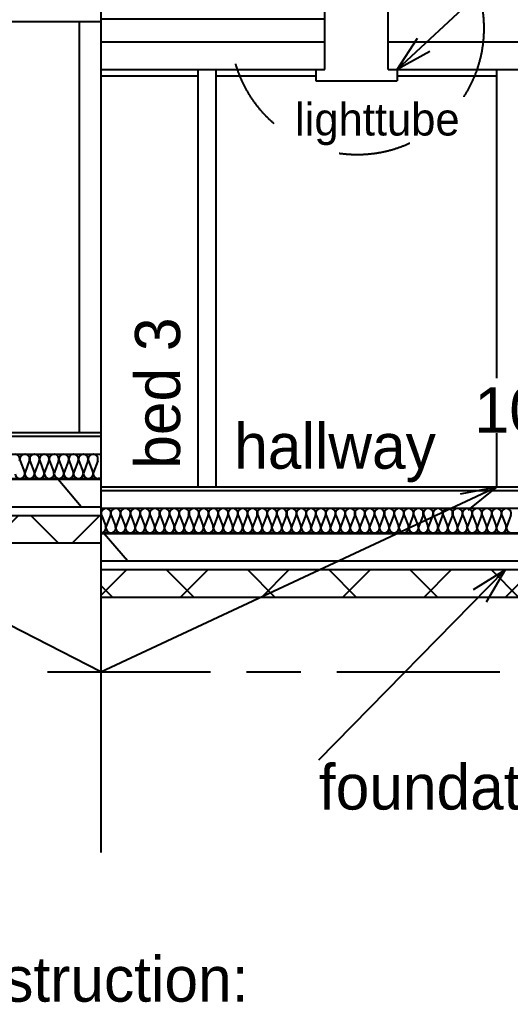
# Model space of a CAD drawing. Header units: millimetres. Extents: x -21022 to 21084, y -14865 to 14865.
# Drawn here: x 646 to 3359, y -1605 to 3831 of the extents above; entities that cross this region are included whole.
import ezdxf

# ---------------------------------------------------------------- set-up
doc = ezdxf.new("R2010")
doc.units = ezdxf.units.MM
for name, pattern in [('BORDER', [16, 13, -1, 1, -1]), ('CENTER', [16, 9, -2, 3, -2]), ('DOT', [16, 4, -4, 4, -4])]:
    doc.linetypes.add(name, pattern=pattern)
for name, color, linetype, true_color in [('00_-_ELEVATIONS', 7, 'Continuous', 0xffffff), ('00_-_SECTIONS', 7, 'Continuous', 0xffffff), ('1', 7, 'Continuous', 0xffffff), ('NEW_LGF', 7, 'Continuous', 0xffffff)]:
    doc.layers.add(name, color=color, linetype=linetype, true_color=true_color)
doc.styles.add('ARIAL', font='ARIAL.TTF', dxfattribs={"height": 0.2})
pattern_1 = [(45, (0, 0), (-224.506, 224.506), []), (135, (0, 0), (-224.506, -224.506), [])]

# ---------------------------------------------------------------- blocks, each defined once
blk = doc.blocks.new('EFFCEAAC')
at = {"layer": '00_-_ELEVATIONS', "linetype": 'Continuous', "ltscale": 100}
blk.add_hatch(color=15, dxfattribs=at).paths.add_polyline_path([(497.3, 200), (897.3, 200), (697.3, 0)])
at = {"layer": '00_-_ELEVATIONS', "color": 2, "linetype": 'Continuous', "ltscale": 100}
for p, q in [((497.3, 200), (697.3, 0)), ((897.3, 200), (497.3, 200)), ((697.3, 0), (897.3, 200))]:
    blk.add_line(p, q, dxfattribs=at)
at = {"layer": '00_-_ELEVATIONS', "color": 15, "linetype": 'Continuous', "ltscale": 100, "style": 'ARIAL'}
blk.add_text('107.021', height=250, dxfattribs=at).set_placement((162.9, 300))
at = {"layer": '00_-_ELEVATIONS'}
blk.add_attdef('Sfb', (0, 0), '', height=1, dxfattribs=at)
blk = doc.blocks.new('D50AEB9E')
at = {"layer": '1', "color": 2, "linetype": 'DOT', "ltscale": 100}
blk.add_circle((700, 700), 700, dxfattribs=at)
blk.add_arc((700, 700), 700, 0, 0, dxfattribs=at)
blk = doc.blocks.new('955AF3F5')
at = {"layer": '00_-_SECTIONS', "color": 1, "linetype": 'Continuous', "ltscale": 100}
for p, q in [((3, 98.4), (26.5, 36.6)), ((53.5, 98.4), (30, 36.6)), ((57, 98.4), (80.5, 36.6)), ((107.5, 98.4), (84, 36.6)), ((111, 98.4), (134.5, 36.6)), ((161.5, 98.4), (138, 36.6)), ((165, 98.4), (188.5, 36.6)), ((215.5, 98.4), (192, 36.6)), ((219, 98.4), (242.5, 36.6)), ((269.5, 98.4), (246, 36.6)), ((273, 98.4), (296.5, 36.6)), ((323.5, 98.4), (300, 36.6)), ((327, 98.4), (350.5, 36.6)), ((377.5, 98.4), (354, 36.6)), ((381, 98.4), (404.5, 36.6)), ((431.5, 98.4), (408, 36.6)), ((435, 98.4), (458.5, 36.6)), ((485.5, 98.4), (462, 36.6)), ((489, 98.4), (512.5, 36.6)), ((539.5, 98.4), (516, 36.6)), ((543, 98.4), (566.5, 36.6)), ((593.5, 98.4), (570, 36.6)), ((597, 98.4), (620.5, 36.6)), ((647.5, 98.4), (624, 36.6)), ((651, 98.4), (674.5, 36.6)), ((701.5, 98.4), (678, 36.6)), ((705, 98.4), (728.5, 36.6)), ((755.5, 98.4), (732, 36.6)), ((759, 98.4), (782.5, 36.6)), ((809.5, 98.4), (786, 36.6)), ((813, 98.4), (836.5, 36.6)), ((863.5, 98.4), (840, 36.6)), ((867, 98.4), (890.5, 36.6)), ((917.5, 98.4), (894, 36.6)), ((921, 98.4), (944.5, 36.6)), ((971.5, 98.4), (948, 36.6)), ((975, 98.4), (998.5, 36.6)), ((1025.5, 98.4), (1002, 36.6)), ((1029, 98.4), (1052.5, 36.6)), ((1079.5, 98.4), (1056, 36.6)), ((1083, 98.4), (1106.5, 36.6)), ((1133.5, 98.4), (1110, 36.6)), ((1137, 98.4), (1160.5, 36.6)), ((1187.5, 98.4), (1164, 36.6)), ((1191, 98.4), (1214.5, 36.6)), ((1241.5, 98.4), (1218, 36.6)), ((1245, 98.4), (1268.5, 36.6)), ((1295.5, 98.4), (1272, 36.6)), ((1299, 98.4), (1322.5, 36.6)), ((1349.5, 98.4), (1326, 36.6)), ((1353, 98.4), (1376.5, 36.6)), ((1403.5, 98.4), (1380, 36.6)), ((1407, 98.4), (1430.5, 36.6)), ((1457.5, 98.4), (1434, 36.6)), ((1461, 98.4), (1484.5, 36.6)), ((1511.5, 98.4), (1488, 36.6)), ((1515, 98.4), (1538.5, 36.6)), ((1565.5, 98.4), (1542, 36.6)), ((1569, 98.4), (1592.5, 36.6)), ((1619.5, 98.4), (1596, 36.6)), ((1623, 98.4), (1646.5, 36.6)), ((1673.5, 98.4), (1650, 36.6)), ((1677, 98.4), (1700.5, 36.6)), ((1727.5, 98.4), (1704, 36.6)), ((1731, 98.4), (1754.5, 36.6)), ((1781.5, 98.4), (1758, 36.6)), ((1785, 98.4), (1808.5, 36.6)), ((1835.5, 98.4), (1812, 36.6)), ((1839, 98.4), (1862.5, 36.6)), ((1889.5, 98.4), (1866, 36.6)), ((1893, 98.4), (1916.5, 36.6)), ((1943.5, 98.4), (1920, 36.6)), ((1947, 98.4), (1970.5, 36.6)), ((1997.5, 98.4), (1974, 36.6)), ((2001, 98.4), (2024.5, 36.6)), ((2051.5, 98.4), (2028, 36.6)), ((2055, 98.4), (2078.5, 36.6)), ((2105.5, 98.4), (2082, 36.6)), ((2109, 98.4), (2132.5, 36.6)), ((2159.5, 98.4), (2136, 36.6)), ((2163, 98.4), (2186.5, 36.6)), ((2213.5, 98.4), (2190, 36.6)), ((2217, 98.4), (2240.5, 36.6)), ((2267.5, 98.4), (2244, 36.6)), ((30, 36.6), (28.2, 27)), ((84, 36.6), (82.2, 27)), ((138, 36.6), (136.2, 27)), ((192, 36.6), (190.2, 27)), ((246, 36.6), (244.2, 27)), ((300, 36.6), (298.2, 27)), ((354, 36.6), (352.2, 27)), ((408, 36.6), (406.2, 27)), ((462, 36.6), (460.2, 27)), ((516, 36.6), (514.2, 27)), ((570, 36.6), (568.2, 27)), ((624, 36.6), (622.2, 27)), ((678, 36.6), (676.2, 27)), ((732, 36.6), (730.2, 27)), ((786, 36.6), (784.2, 27)), ((840, 36.6), (838.2, 27)), ((894, 36.6), (892.2, 27)), ((948, 36.6), (946.2, 27)), ((1002, 36.6), (1000.2, 27)), ((1056, 36.6), (1054.2, 27)), ((1110, 36.6), (1108.2, 27)), ((1164, 36.6), (1162.2, 27)), ((1218, 36.6), (1216.2, 27)), ((1272, 36.6), (1270.2, 27)), ((1326, 36.6), (1324.2, 27)), ((1380, 36.6), (1378.2, 27)), ((1434, 36.6), (1432.2, 27)), ((1488, 36.6), (1486.2, 27)), ((1542, 36.6), (1540.2, 27)), ((1596, 36.6), (1594.2, 27)), ((1650, 36.6), (1648.2, 27)), ((1704, 36.6), (1702.2, 27)), ((1758, 36.6), (1756.2, 27)), ((1812, 36.6), (1810.2, 27)), ((1866, 36.6), (1864.2, 27)), ((1920, 36.6), (1918.2, 27)), ((1974, 36.6), (1972.2, 27)), ((2028, 36.6), (2026.2, 27)), ((2082, 36.6), (2080.2, 27)), ((2136, 36.6), (2134.2, 27)), ((2190, 36.6), (2188.2, 27)), ((2244, 36.6), (2242.2, 27)), ((0, 0), (1.2, 0)), ((1.2, 0), (55.2, 0)), ((55.2, 0), (109.2, 0)), ((109.2, 0), (163.2, 0)), ((163.2, 0), (217.2, 0)), ((217.2, 0), (271.2, 0)), ((271.2, 0), (325.2, 0)), ((325.2, 0), (379.2, 0)), ((379.2, 0), (433.2, 0)), ((433.2, 0), (487.2, 0)), ((487.2, 0), (541.2, 0)), ((541.2, 0), (595.2, 0)), ((595.2, 0), (649.2, 0)), ((649.2, 0), (703.2, 0)), ((703.2, 0), (757.2, 0)), ((757.2, 0), (811.2, 0)), ((811.2, 0), (865.2, 0)), ((865.2, 0), (919.2, 0)), ((919.2, 0), (973.2, 0)), ((973.2, 0), (1027.2, 0)), ((1027.2, 0), (1081.2, 0)), ((1081.2, 0), (1135.2, 0)), ((1135.2, 0), (1189.2, 0)), ((1189.2, 0), (1243.2, 0)), ((1243.2, 0), (1297.2, 0)), ((1297.2, 0), (1351.2, 0)), ((1351.2, 0), (1405.2, 0)), ((1405.2, 0), (1459.2, 0)), ((1459.2, 0), (1513.2, 0)), ((1513.2, 0), (1567.2, 0)), ((1567.2, 0), (1621.2, 0)), ((1621.2, 0), (1675.2, 0)), ((1675.2, 0), (1729.2, 0)), ((1729.2, 0), (1783.2, 0)), ((1783.2, 0), (1837.2, 0)), ((1837.2, 0), (1891.2, 0)), ((1891.2, 0), (1945.2, 0)), ((1945.2, 0), (1999.2, 0)), ((1999.2, 0), (2053.2, 0)), ((2053.2, 0), (2107.2, 0)), ((2107.2, 0), (2161.2, 0)), ((2161.2, 0), (2215.2, 0)), ((2215.2, 0), (2269.2, 0))]:
    blk.add_line(p, q, dxfattribs=at)
for centre, start, end in [((28.2, 108), 90, 200.7966), ((28.2, 108), 90, 200.7966), ((28.2, 108), 339.2034, 90), ((28.2, 108), 339.2034, 90), ((82.2, 108), 90, 200.7966), ((82.2, 108), 90, 200.7966), ((82.2, 108), 339.2034, 90), ((82.2, 108), 339.2034, 90), ((136.2, 108), 90, 200.7966), ((136.2, 108), 90, 200.7966), ((136.2, 108), 339.2034, 90), ((136.2, 108), 339.2034, 90), ((190.2, 108), 90, 200.7966), ((190.2, 108), 90, 200.7966), ((190.2, 108), 339.2034, 90), ((190.2, 108), 339.2034, 90), ((244.2, 108), 90, 200.7966), ((244.2, 108), 90, 200.7966), ((244.2, 108), 339.2034, 90), ((244.2, 108), 339.2034, 90), ((298.2, 108), 90, 200.7966), ((298.2, 108), 90, 200.7966), ((298.2, 108), 339.2034, 90), ((298.2, 108), 339.2034, 90), ((352.2, 108), 90, 200.7966), ((352.2, 108), 90, 200.7966), ((352.2, 108), 339.2034, 90), ((352.2, 108), 339.2034, 90), ((406.2, 108), 90, 200.7966), ((406.2, 108), 90, 200.7966), ((406.2, 108), 339.2034, 90), ((406.2, 108), 339.2034, 90), ((460.2, 108), 90, 200.7966), ((460.2, 108), 90, 200.7966), ((460.2, 108), 339.2034, 90), ((460.2, 108), 339.2034, 90), ((514.2, 108), 90, 200.7966), ((514.2, 108), 90, 200.7966), ((514.2, 108), 339.2034, 90), ((514.2, 108), 339.2034, 90), ((568.2, 108), 90, 200.7966), ((568.2, 108), 90, 200.7966), ((568.2, 108), 339.2034, 90), ((568.2, 108), 339.2034, 90), ((622.2, 108), 90, 200.7966), ((622.2, 108), 90, 200.7966), ((622.2, 108), 339.2034, 90), ((622.2, 108), 339.2034, 90), ((676.2, 108), 90, 200.7966), ((676.2, 108), 90, 200.7966), ((676.2, 108), 339.2034, 90), ((676.2, 108), 339.2034, 90), ((730.2, 108), 90, 200.7966), ((730.2, 108), 90, 200.7966), ((730.2, 108), 339.2034, 90), ((730.2, 108), 339.2034, 90), ((784.2, 108), 90, 200.7966), ((784.2, 108), 90, 200.7966), ((784.2, 108), 339.2034, 90), ((784.2, 108), 339.2034, 90), ((838.2, 108), 90, 200.7966), ((838.2, 108), 90, 200.7966), ((838.2, 108), 339.2034, 90), ((838.2, 108), 339.2034, 90), ((892.2, 108), 90, 200.7966), ((892.2, 108), 90, 200.7966), ((892.2, 108), 339.2034, 90), ((892.2, 108), 339.2034, 90), ((946.2, 108), 90, 200.7966), ((946.2, 108), 90, 200.7966), ((946.2, 108), 339.2034, 90), ((946.2, 108), 339.2034, 90), ((1000.2, 108), 90, 200.7966), ((1000.2, 108), 90, 200.7966), ((1000.2, 108), 339.2034, 90), ((1000.2, 108), 339.2034, 90), ((1054.2, 108), 90, 200.7966), ((1054.2, 108), 90, 200.7966), ((1054.2, 108), 339.2034, 90), ((1054.2, 108), 339.2034, 90), ((1108.2, 108), 90, 200.7966), ((1108.2, 108), 90, 200.7966), ((1108.2, 108), 339.2034, 90), ((1108.2, 108), 339.2034, 90), ((1162.2, 108), 90, 200.7966), ((1162.2, 108), 90, 200.7966), ((1162.2, 108), 339.2034, 90), ((1162.2, 108), 339.2034, 90), ((1216.2, 108), 90, 200.7966), ((1216.2, 108), 90, 200.7966), ((1216.2, 108), 339.2034, 90), ((1216.2, 108), 339.2034, 90), ((1270.2, 108), 90, 200.7966), ((1270.2, 108), 90, 200.7966), ((1270.2, 108), 339.2034, 90), ((1270.2, 108), 339.2034, 90), ((1324.2, 108), 90, 200.7966), ((1324.2, 108), 90, 200.7966), ((1324.2, 108), 339.2034, 90), ((1324.2, 108), 339.2034, 90), ((1378.2, 108), 90, 200.7966), ((1378.2, 108), 90, 200.7966), ((1378.2, 108), 339.2034, 90), ((1378.2, 108), 339.2034, 90), ((1432.2, 108), 90, 200.7966), ((1432.2, 108), 90, 200.7966), ((1432.2, 108), 339.2034, 90), ((1432.2, 108), 339.2034, 90), ((1486.2, 108), 90, 200.7966), ((1486.2, 108), 90, 200.7966), ((1486.2, 108), 339.2034, 90), ((1486.2, 108), 339.2034, 90), ((1540.2, 108), 90, 200.7966), ((1540.2, 108), 90, 200.7966), ((1540.2, 108), 339.2034, 90), ((1540.2, 108), 339.2034, 90), ((1594.2, 108), 90, 200.7966), ((1594.2, 108), 90, 200.7966), ((1594.2, 108), 339.2034, 90), ((1594.2, 108), 339.2034, 90), ((1648.2, 108), 90, 200.7966), ((1648.2, 108), 90, 200.7966), ((1648.2, 108), 339.2034, 90), ((1648.2, 108), 339.2034, 90), ((1702.2, 108), 90, 200.7966), ((1702.2, 108), 90, 200.7966), ((1702.2, 108), 339.2034, 90), ((1702.2, 108), 339.2034, 90), ((1756.2, 108), 90, 200.7966), ((1756.2, 108), 90, 200.7966), ((1756.2, 108), 339.2034, 90), ((1756.2, 108), 339.2034, 90), ((1810.2, 108), 90, 200.7966), ((1810.2, 108), 90, 200.7966), ((1810.2, 108), 339.2034, 90), ((1810.2, 108), 339.2034, 90), ((1864.2, 108), 90, 200.7966), ((1864.2, 108), 90, 200.7966), ((1864.2, 108), 339.2034, 90), ((1864.2, 108), 339.2034, 90), ((1918.2, 108), 90, 200.7966), ((1918.2, 108), 90, 200.7966), ((1918.2, 108), 339.2034, 90), ((1918.2, 108), 339.2034, 90), ((1972.2, 108), 90, 200.7966), ((1972.2, 108), 90, 200.7966), ((1972.2, 108), 339.2034, 90), ((1972.2, 108), 339.2034, 90), ((2026.2, 108), 90, 200.7966), ((2026.2, 108), 90, 200.7966), ((2026.2, 108), 339.2034, 90), ((2026.2, 108), 339.2034, 90), ((2080.2, 108), 90, 200.7966), ((2080.2, 108), 90, 200.7966), ((2080.2, 108), 339.2034, 90), ((2080.2, 108), 339.2034, 90), ((2134.2, 108), 90, 200.7966), ((2134.2, 108), 90, 200.7966), ((2134.2, 108), 339.2034, 90), ((2134.2, 108), 339.2034, 90), ((2188.2, 108), 90, 200.7966), ((2188.2, 108), 90, 200.7966), ((2188.2, 108), 339.2034, 90), ((2188.2, 108), 339.2034, 90), ((2242.2, 108), 90, 200.7966), ((2242.2, 108), 90, 200.7966), ((2242.2, 108), 339.2034, 90), ((2242.2, 108), 339.2034, 90), ((1.2, 27), 270, 0), ((1.2, 27), 270, 0), ((1.2, 27), 0, 20.7966), ((1.2, 27), 0, 20.7966), ((55.2, 27), 180, 270), ((55.2, 27), 180, 270), ((55.2, 27), 270, 0), ((55.2, 27), 270, 0), ((55.2, 27), 0, 20.7966), ((55.2, 27), 0, 20.7966), ((109.2, 27), 180, 270), ((109.2, 27), 180, 270), ((109.2, 27), 270, 0), ((109.2, 27), 270, 0), ((109.2, 27), 0, 20.7966), ((109.2, 27), 0, 20.7966), ((163.2, 27), 180, 270), ((163.2, 27), 180, 270), ((163.2, 27), 270, 0), ((163.2, 27), 270, 0), ((163.2, 27), 0, 20.7966), ((163.2, 27), 0, 20.7966), ((217.2, 27), 180, 270), ((217.2, 27), 180, 270), ((217.2, 27), 270, 0), ((217.2, 27), 270, 0), ((217.2, 27), 0, 20.7966), ((217.2, 27), 0, 20.7966), ((271.2, 27), 180, 270), ((271.2, 27), 180, 270), ((271.2, 27), 270, 0), ((271.2, 27), 270, 0), ((271.2, 27), 0, 20.7966), ((271.2, 27), 0, 20.7966), ((325.2, 27), 180, 270), ((325.2, 27), 180, 270), ((325.2, 27), 270, 0), ((325.2, 27), 270, 0), ((325.2, 27), 0, 20.7966), ((325.2, 27), 0, 20.7966), ((379.2, 27), 180, 270), ((379.2, 27), 180, 270), ((379.2, 27), 270, 0), ((379.2, 27), 270, 0), ((379.2, 27), 0, 20.7966), ((379.2, 27), 0, 20.7966), ((433.2, 27), 180, 270), ((433.2, 27), 180, 270), ((433.2, 27), 270, 0), ((433.2, 27), 270, 0), ((433.2, 27), 0, 20.7966), ((433.2, 27), 0, 20.7966), ((487.2, 27), 180, 270), ((487.2, 27), 180, 270), ((487.2, 27), 270, 0), ((487.2, 27), 270, 0), ((487.2, 27), 0, 20.7966), ((487.2, 27), 0, 20.7966), ((541.2, 27), 180, 270), ((541.2, 27), 180, 270), ((541.2, 27), 270, 0), ((541.2, 27), 270, 0), ((541.2, 27), 0, 20.7966), ((541.2, 27), 0, 20.7966), ((595.2, 27), 180, 270), ((595.2, 27), 180, 270), ((595.2, 27), 270, 0), ((595.2, 27), 270, 0), ((595.2, 27), 0, 20.7966), ((595.2, 27), 0, 20.7966), ((649.2, 27), 180, 270), ((649.2, 27), 180, 270), ((649.2, 27), 270, 0), ((649.2, 27), 270, 0), ((649.2, 27), 0, 20.7966), ((649.2, 27), 0, 20.7966), ((703.2, 27), 180, 270), ((703.2, 27), 180, 270), ((703.2, 27), 270, 0), ((703.2, 27), 270, 0), ((703.2, 27), 0, 20.7966), ((703.2, 27), 0, 20.7966), ((757.2, 27), 180, 270), ((757.2, 27), 180, 270), ((757.2, 27), 270, 0), ((757.2, 27), 270, 0), ((757.2, 27), 0, 20.7966), ((757.2, 27), 0, 20.7966), ((811.2, 27), 180, 270), ((811.2, 27), 180, 270), ((811.2, 27), 270, 0), ((811.2, 27), 270, 0), ((811.2, 27), 0, 20.7966), ((811.2, 27), 0, 20.7966), ((865.2, 27), 180, 270), ((865.2, 27), 180, 270), ((865.2, 27), 270, 0), ((865.2, 27), 270, 0), ((865.2, 27), 0, 20.7966), ((865.2, 27), 0, 20.7966), ((919.2, 27), 180, 270), ((919.2, 27), 180, 270), ((919.2, 27), 270, 0), ((919.2, 27), 270, 0), ((919.2, 27), 0, 20.7966), ((919.2, 27), 0, 20.7966), ((973.2, 27), 180, 270), ((973.2, 27), 180, 270), ((973.2, 27), 270, 0), ((973.2, 27), 270, 0), ((973.2, 27), 0, 20.7966), ((973.2, 27), 0, 20.7966), ((1027.2, 27), 180, 270), ((1027.2, 27), 180, 270), ((1027.2, 27), 270, 0), ((1027.2, 27), 270, 0), ((1027.2, 27), 0, 20.7966), ((1027.2, 27), 0, 20.7966), ((1081.2, 27), 180, 270), ((1081.2, 27), 180, 270), ((1081.2, 27), 270, 0), ((1081.2, 27), 270, 0), ((1081.2, 27), 0, 20.7966), ((1081.2, 27), 0, 20.7966), ((1135.2, 27), 180, 270), ((1135.2, 27), 180, 270), ((1135.2, 27), 270, 0), ((1135.2, 27), 270, 0), ((1135.2, 27), 0, 20.7966), ((1135.2, 27), 0, 20.7966), ((1189.2, 27), 180, 270), ((1189.2, 27), 180, 270), ((1189.2, 27), 270, 0), ((1189.2, 27), 270, 0), ((1189.2, 27), 0, 20.7966), ((1189.2, 27), 0, 20.7966), ((1243.2, 27), 180, 270), ((1243.2, 27), 180, 270), ((1243.2, 27), 270, 0), ((1243.2, 27), 270, 0), ((1243.2, 27), 0, 20.7966), ((1243.2, 27), 0, 20.7966), ((1297.2, 27), 180, 270), ((1297.2, 27), 180, 270), ((1297.2, 27), 270, 0), ((1297.2, 27), 270, 0), ((1297.2, 27), 0, 20.7966), ((1297.2, 27), 0, 20.7966), ((1351.2, 27), 180, 270), ((1351.2, 27), 180, 270), ((1351.2, 27), 270, 0), ((1351.2, 27), 270, 0), ((1351.2, 27), 0, 20.7966), ((1351.2, 27), 0, 20.7966), ((1405.2, 27), 180, 270), ((1405.2, 27), 180, 270), ((1405.2, 27), 270, 0), ((1405.2, 27), 270, 0), ((1405.2, 27), 0, 20.7966), ((1405.2, 27), 0, 20.7966), ((1459.2, 27), 180, 270), ((1459.2, 27), 180, 270), ((1459.2, 27), 270, 0), ((1459.2, 27), 270, 0), ((1459.2, 27), 0, 20.7966), ((1459.2, 27), 0, 20.7966), ((1513.2, 27), 180, 270), ((1513.2, 27), 180, 270), ((1513.2, 27), 270, 0), ((1513.2, 27), 270, 0), ((1513.2, 27), 0, 20.7966), ((1513.2, 27), 0, 20.7966), ((1567.2, 27), 180, 270), ((1567.2, 27), 180, 270), ((1567.2, 27), 270, 0), ((1567.2, 27), 270, 0), ((1567.2, 27), 0, 20.7966), ((1567.2, 27), 0, 20.7966), ((1621.2, 27), 180, 270), ((1621.2, 27), 180, 270), ((1621.2, 27), 270, 0), ((1621.2, 27), 270, 0), ((1621.2, 27), 0, 20.7966), ((1621.2, 27), 0, 20.7966), ((1675.2, 27), 180, 270), ((1675.2, 27), 180, 270), ((1675.2, 27), 270, 0), ((1675.2, 27), 270, 0), ((1675.2, 27), 0, 20.7966), ((1675.2, 27), 0, 20.7966), ((1729.2, 27), 180, 270), ((1729.2, 27), 180, 270), ((1729.2, 27), 270, 0), ((1729.2, 27), 270, 0), ((1729.2, 27), 0, 20.7966), ((1729.2, 27), 0, 20.7966), ((1783.2, 27), 180, 270), ((1783.2, 27), 180, 270), ((1783.2, 27), 270, 0), ((1783.2, 27), 270, 0), ((1783.2, 27), 0, 20.7966), ((1783.2, 27), 0, 20.7966), ((1837.2, 27), 180, 270), ((1837.2, 27), 180, 270), ((1837.2, 27), 270, 0), ((1837.2, 27), 270, 0), ((1837.2, 27), 0, 20.7966), ((1837.2, 27), 0, 20.7966), ((1891.2, 27), 180, 270), ((1891.2, 27), 180, 270), ((1891.2, 27), 270, 0), ((1891.2, 27), 270, 0), ((1891.2, 27), 0, 20.7966), ((1891.2, 27), 0, 20.7966), ((1945.2, 27), 180, 270), ((1945.2, 27), 180, 270), ((1945.2, 27), 270, 0), ((1945.2, 27), 270, 0), ((1945.2, 27), 0, 20.7966), ((1945.2, 27), 0, 20.7966), ((1999.2, 27), 180, 270), ((1999.2, 27), 180, 270), ((1999.2, 27), 270, 0), ((1999.2, 27), 270, 0), ((1999.2, 27), 0, 20.7966), ((1999.2, 27), 0, 20.7966), ((2053.2, 27), 180, 270), ((2053.2, 27), 180, 270), ((2053.2, 27), 270, 0), ((2053.2, 27), 270, 0), ((2053.2, 27), 0, 20.7966), ((2053.2, 27), 0, 20.7966), ((2107.2, 27), 180, 270), ((2107.2, 27), 180, 270), ((2107.2, 27), 270, 0), ((2107.2, 27), 270, 0), ((2107.2, 27), 0, 20.7966), ((2107.2, 27), 0, 20.7966), ((2161.2, 27), 180, 270), ((2161.2, 27), 180, 270), ((2161.2, 27), 270, 0), ((2161.2, 27), 270, 0), ((2161.2, 27), 0, 20.7966), ((2161.2, 27), 0, 20.7966), ((2215.2, 27), 180, 270), ((2215.2, 27), 180, 270), ((2215.2, 27), 270, 0), ((2215.2, 27), 270, 0), ((2215.2, 27), 0, 20.7966), ((2215.2, 27), 0, 20.7966), ((2269.2, 27), 180, 270), ((2269.2, 27), 180, 270)]:
    blk.add_arc(centre, 27, start, end, dxfattribs=at)
at = {"layer": '00_-_SECTIONS'}
blk.add_attdef('Sfb', (0, 0), '', height=1, dxfattribs=at)
blk = doc.blocks.new('A6990290')
at = {"layer": 'NEW_LGF', "color": 15, "linetype": 'Continuous', "ltscale": 100}
blk.add_text('bed 3', height=250, rotation=90, dxfattribs=at).set_placement((359.375, 109.375))
blk.add_text('hallway', height=250, dxfattribs=at).set_placement((658.40625, 109.375))
at = {"layer": 'NEW_LGF'}
blk.add_attdef('Sfb', (0, 0), '', height=1, dxfattribs=at)
blk = doc.blocks.new('46FA6772')
at = {"layer": '00_-_SECTIONS', "color": 1, "linetype": 'Continuous', "ltscale": 100}
for p, q in [((0, 120), (4700.4, 120)), ((0, 100), (4700.4, 100)), ((4700.4, 0), (0, 0))]:
    blk.add_line(p, q, dxfattribs=at)
at = {"layer": '00_-_SECTIONS'}
blk.add_attdef('Sfb', (0, 0), '', height=1, dxfattribs=at)
blk = doc.blocks.new('D541CC59')
at = {"layer": '00_-_SECTIONS', "color": 1, "linetype": 'Continuous', "ltscale": 100}
for p, q in [((0, 120), (6889.6, 120)), ((0, 100), (6889.6, 100)), ((0, 0), (6889.6, 0))]:
    blk.add_line(p, q, dxfattribs=at)
at = {"layer": '00_-_SECTIONS'}
blk.add_attdef('Sfb', (0, 0), '', height=1, dxfattribs=at)
blk = doc.blocks.new('9D513E65')
at = {"layer": '00_-_SECTIONS', "linetype": 'Continuous', "ltscale": 100}
h = blk.add_hatch(dxfattribs=at)
h.set_pattern_fill('AR-CONC', color=1, scale=100, angle=30, style=0)
h.paths.add_polyline_path([(465, 650), (7359.6, 650), (7359.6, 610), (7359.6, 500), (750, 500), (700, 450), (550, 300), (0, 300), (0, 650), (215, 650), (365, 650)])
h = blk.add_hatch(dxfattribs=at)
h.set_pattern_fill('net', color=1, scale=100, angle=45, style=0)
h.set_pattern_definition(pattern_1)
h.paths.add_polyline_path([(7359.6, 300), (550, 300), (700, 450), (7359.6, 450), (7359.6, 350)])
h = blk.add_hatch(dxfattribs=at)
h.set_pattern_fill('AR-CONC', color=1, scale=100, angle=30, style=0)
h.paths.add_polyline_path([(7359.6, 350), (12065, 350), (12165, 350), (12315, 350), (12530, 350), (12530, 0), (11980, 0), (11830, 150), (11780, 200), (7359.6, 200), (7359.6, 300)])
h = blk.add_hatch(dxfattribs=at)
h.set_pattern_fill('net', color=1, scale=100, angle=45, style=0)
h.set_pattern_definition(pattern_1)
h.paths.add_polyline_path([(11980, 0), (7359.6, 0), (7359.6, 150), (11830, 150)])
at = {"layer": '00_-_SECTIONS', "color": 3, "linetype": 'Continuous', "ltscale": 100}
for p, q in [((7359.6, 650), (0, 650)), ((750, 500), (7359.6, 500)), ((12530, 350), (7359.6, 350)), ((7359.6, 200), (11780, 200))]:
    blk.add_line(p, q, dxfattribs=at)
at = {"layer": '00_-_SECTIONS', "color": 1, "linetype": 'Continuous', "ltscale": 100}
for p, q in [((7359.6, 450), (700, 450)), ((550, 300), (7359.6, 300)), ((11830, 150), (7359.6, 150)), ((7359.6, 0), (11980, 0))]:
    blk.add_line(p, q, dxfattribs=at)
at = {"layer": '00_-_SECTIONS'}
blk.add_attdef('Sfb', (0, 0), '', height=1, dxfattribs=at)
blk = doc.blocks.new('C373AE7F')
at = {"layer": '00_-_SECTIONS', "color": 1, "linetype": 'Continuous', "ltscale": 100}
for p, q in [((275.5, 444.6), (275.5, 1114.6)), ((625.5, 444.6), (625.5, 1114.6)), ((225.5, 444.6), (225.5, 382.1)), ((675.5, 444.6), (675.5, 382.1)), ((225.5, 382.1), (675.5, 382.1))]:
    blk.add_line(p, q, dxfattribs=at)
at = {"layer": '00_-_SECTIONS', "color": 15, "linetype": 'Continuous', "ltscale": 100}
blk.add_text('lighttube', height=180, dxfattribs=at).set_placement((110.5, 78.8))
blk = doc.blocks.new('927DD3C2')
at = {"layer": '00_-_SECTIONS', "color": 1, "linetype": 'Continuous', "ltscale": 100}
for p, q in [((6443.5, 98.4), (6467, 36.6)), ((6494, 98.4), (6470.5, 36.6)), ((6497.5, 98.4), (6521, 36.6)), ((6548, 98.4), (6524.5, 36.6)), ((6551.5, 98.4), (6575, 36.6)), ((6602, 98.4), (6578.5, 36.6)), ((6605.5, 98.4), (6629, 36.6)), ((6656, 98.4), (6632.5, 36.6)), ((6659.5, 98.4), (6683, 36.6)), ((6710, 98.4), (6686.5, 36.6)), ((6713.5, 98.4), (6737, 36.6)), ((6764, 98.4), (6740.5, 36.6)), ((6767.5, 98.4), (6791, 36.6)), ((6818, 98.4), (6794.5, 36.6)), ((6821.5, 98.4), (6845, 36.6)), ((6872, 98.4), (6848.5, 36.6)), ((6387.8, 0), (6441.8, 0)), ((6441.8, 0), (6495.8, 0)), ((6470.5, 36.6), (6468.8, 27)), ((6495.8, 0), (6549.8, 0)), ((6524.5, 36.6), (6522.8, 27)), ((6549.8, 0), (6603.8, 0)), ((6578.5, 36.6), (6576.8, 27)), ((6603.8, 0), (6657.8, 0)), ((6632.5, 36.6), (6630.8, 27)), ((6657.8, 0), (6711.8, 0)), ((6686.5, 36.6), (6684.8, 27)), ((6711.8, 0), (6765.8, 0)), ((6740.5, 36.6), (6738.8, 27)), ((6765.8, 0), (6819.8, 0)), ((6794.5, 36.6), (6792.8, 27)), ((6819.8, 0), (6873.8, 0)), ((6848.5, 36.6), (6846.8, 27)), ((6889.6, 0), (6873.8, 0)), ((6889.6, 0), (6889.6, 0))]:
    blk.add_line(p, q, dxfattribs=at)
for centre, start, end in [((6414.8, 108), 339.2034, 90), ((6414.8, 108), 339.2034, 90), ((6468.8, 108), 90, 200.7966), ((6468.8, 108), 90, 200.7966), ((6468.8, 108), 339.2034, 90), ((6468.8, 108), 339.2034, 90), ((6522.8, 108), 90, 200.7966), ((6522.8, 108), 90, 200.7966), ((6522.8, 108), 339.2034, 90), ((6522.8, 108), 339.2034, 90), ((6576.8, 108), 90, 200.7966), ((6576.8, 108), 90, 200.7966), ((6576.8, 108), 339.2034, 90), ((6576.8, 108), 339.2034, 90), ((6630.8, 108), 90, 200.7966), ((6630.8, 108), 90, 200.7966), ((6630.8, 108), 339.2034, 90), ((6630.8, 108), 339.2034, 90), ((6684.8, 108), 90, 200.7966), ((6684.8, 108), 90, 200.7966), ((6684.8, 108), 339.2034, 90), ((6684.8, 108), 339.2034, 90), ((6738.8, 108), 90, 200.7966), ((6738.8, 108), 90, 200.7966), ((6738.8, 108), 339.2034, 90), ((6738.8, 108), 339.2034, 90), ((6792.8, 108), 90, 200.7966), ((6792.8, 108), 90, 200.7966), ((6792.8, 108), 339.2034, 90), ((6792.8, 108), 339.2034, 90), ((6846.8, 108), 90, 200.7966), ((6846.8, 108), 90, 200.7966), ((6846.8, 108), 339.2034, 90), ((6846.8, 108), 339.2034, 90), ((6441.8, 27), 180, 270), ((6441.8, 27), 180, 270), ((6441.8, 27), 270, 0), ((6441.8, 27), 270, 0), ((6441.8, 27), 0, 20.7966), ((6441.8, 27), 0, 20.7966), ((6495.8, 27), 180, 270), ((6495.8, 27), 180, 270), ((6495.8, 27), 270, 0), ((6495.8, 27), 270, 0), ((6495.8, 27), 0, 20.7966), ((6495.8, 27), 0, 20.7966), ((6549.8, 27), 180, 270), ((6549.8, 27), 180, 270), ((6549.8, 27), 270, 0), ((6549.8, 27), 270, 0), ((6549.8, 27), 0, 20.7966), ((6549.8, 27), 0, 20.7966), ((6603.8, 27), 180, 270), ((6603.8, 27), 180, 270), ((6603.8, 27), 270, 0), ((6603.8, 27), 270, 0), ((6603.8, 27), 0, 20.7966), ((6603.8, 27), 0, 20.7966), ((6657.8, 27), 180, 270), ((6657.8, 27), 180, 270), ((6657.8, 27), 270, 0), ((6657.8, 27), 270, 0), ((6657.8, 27), 0, 20.7966), ((6657.8, 27), 0, 20.7966), ((6711.8, 27), 180, 270), ((6711.8, 27), 180, 270), ((6711.8, 27), 270, 0), ((6711.8, 27), 270, 0), ((6711.8, 27), 0, 20.7966), ((6711.8, 27), 0, 20.7966), ((6765.8, 27), 180, 270), ((6765.8, 27), 180, 270), ((6765.8, 27), 270, 0), ((6765.8, 27), 270, 0), ((6765.8, 27), 0, 20.7966), ((6765.8, 27), 0, 20.7966), ((6819.8, 27), 180, 270), ((6819.8, 27), 180, 270), ((6819.8, 27), 270, 0), ((6819.8, 27), 270, 0), ((6819.8, 27), 0, 20.7966), ((6819.8, 27), 0, 20.7966), ((6873.8, 27), 180, 270), ((6873.8, 27), 180, 270)]:
    blk.add_arc(centre, 27, start, end, dxfattribs=at)
at = {"layer": '00_-_SECTIONS'}
blk.add_attdef('Sfb', (0, 0), '', height=1, dxfattribs=at)
blk = doc.blocks.new('FF3B760B')
at = {"layer": '00_-_SECTIONS', "color": 1, "linetype": 'Continuous', "ltscale": 100}
for p, q in [((8744.6, 12505.1), (8744.6, 0)), ((8744.6, 4594.8), (7046.5, 4594.8)), ((8624.7, 4594.8), (8624.7, 2323.3)), ((9283, 4294.8), (8744.6, 4294.8)), ((9933.3, 4294.8), (9382, 4294.8)), ((10934.6, 4294.8), (10383.3, 4294.8))]:
    blk.add_line(p, q, dxfattribs=at)
at = {"layer": '00_-_SECTIONS', "color": 3, "linetype": 'Continuous', "ltscale": 100}
for p, q in [((9283, 2023.3), (9283, 4332.3)), ((9382, 2023.3), (9382, 4332.3)), ((10934.6, 2624.2), (10934.6, 4332.3)), ((10934.6, 2023.3), (10934.6, 2319.1))]:
    blk.add_line(p, q, dxfattribs=at)
at = {"layer": '00_-_SECTIONS'}
blk.add_attdef('Sfb', (0, 0), '', height=1, dxfattribs=at)
blk = doc.blocks.new('1CBB01B9')
at = {"layer": '00_-_SECTIONS', "color": 4, "linetype": 'BORDER', "ltscale": 100}
blk.add_line((405, 0), (7294.6, 0), dxfattribs=at)
at = {"layer": '00_-_SECTIONS'}
blk.add_attdef('Sfb', (0, 0), '', height=1, dxfattribs=at)
blk = doc.blocks.new('F98CE909')
at = {"layer": '00_-_SECTIONS', "linetype": 'Continuous', "ltscale": 100}
h = blk.add_hatch(dxfattribs=at)
h.set_pattern_fill('AR-SAND', color=1, scale=100, angle=45, style=0)
h.paths.add_polyline_path([(1238.8, 0), (0, 0), (0, 112.5), (0, 130), (1238.8, 130)])
at = {"layer": '00_-_SECTIONS', "color": 1, "linetype": 'Continuous', "ltscale": 100}
for p, q in [((0, 370), (1238.8, 370)), ((0, 130), (1238.8, 130))]:
    blk.add_line(p, q, dxfattribs=at)
at = {"layer": '00_-_SECTIONS', "color": 4, "linetype": 'BORDER', "ltscale": 100}
blk.add_line((1238.8, 270), (0, 270), dxfattribs=at)
blk = doc.blocks.new('D558A44B')
at = {"layer": '00_-_SECTIONS', "color": 4, "linetype": 'BORDER', "ltscale": 100}
blk.add_line((4700.4, 0), (0, 0), dxfattribs=at)
at = {"layer": '00_-_SECTIONS'}
blk.add_attdef('Sfb', (0, 0), '', height=1, dxfattribs=at)
blk = doc.blocks.new('367563BB')
at = {"layer": '00_-_SECTIONS', "color": 4, "linetype": 'Continuous', "ltscale": 100}
blk.add_line((18644, 24427.9), (18644, 11922.7), dxfattribs=at)
at = {"layer": '00_-_SECTIONS', "color": 1, "linetype": 'Continuous', "ltscale": 100}
for p, q in [((26624.4, 22140.9), (20282.7, 16255)), ((18644, 12922.7), (16059, 14246)), ((18644, 12922.7), (20834, 13946)), ((19849.5, 12436), (20879.2, 13486))]:
    blk.add_line(p, q, dxfattribs=at)
at = {"layer": '00_-_SECTIONS', "color": 15, "linetype": 'Continuous', "ltscale": 100}
for s, p in [('foundations to engineers details', (19849.5, 12160.7)), ('roof construction:', (16895.9, 11097.7))]:
    blk.add_text(s, height=250, dxfattribs=at).set_placement(p)
at = {"layer": '00_-_SECTIONS'}
blk.add_attdef('Sfb', (0, 0), '', height=1, dxfattribs=at)
blk = doc.blocks.new('5DBEFC7F')
at = {"layer": '00_-_SECTIONS', "linetype": 'Continuous', "ltscale": 100}
h = blk.add_hatch(dxfattribs=at)
h.set_pattern_fill('AR-SAND', color=1, scale=100, angle=45, style=0)
h.paths.add_polyline_path([(4227.9, 0), (1588.8, 0), (1588.8, 130), (4191.5, 130)])
h.paths.add_polyline_path([(4705.4, 0), (4227.9, 0), (4191.5, 130), (4705.4, 130)])
blk = doc.blocks.new('60151F02')
at = {"layer": '00_-_SECTIONS', "color": 8, "linetype": 'CENTER', "ltscale": 100}
blk.add_line((0, 234.4), (14850, 234.4), dxfattribs=at)
at = {"layer": '00_-_SECTIONS'}
blk.add_attdef('Sfb', (0, 0), '', height=1, dxfattribs=at)
blk = doc.blocks.new('6BC70A0F')
at = {"layer": '00_-_SECTIONS', "linetype": 'Continuous', "ltscale": 100}
h = blk.add_hatch(dxfattribs=at)
h.set_pattern_fill('AR-CONC', color=1, scale=100, angle=30, style=0)
h.paths.add_polyline_path([(7844.6, 150), (9083.3, 150), (9083.3, 0), (8482, 0), (8383, 0), (7844.6, 0)])
h.paths.add_polyline_path([(9433.3, 150), (12550, 150), (12650, 150), (12650, 0), (12550, 0), (10137.6, 0), (10034.6, 0), (9433.3, 0)])
at = {"layer": '00_-_SECTIONS', "color": 3, "linetype": 'Continuous', "ltscale": 100}
for p, q in [((9083.3, 150), (7844.6, 150)), ((7844.6, 150), (7844.6, 0)), ((12650, 150), (9433.3, 150)), ((7844.6, 0), (9083.3, 0)), ((9433.3, 0), (12650, 0))]:
    blk.add_line(p, q, dxfattribs=at)
at = {"layer": '00_-_SECTIONS'}
blk.add_attdef('Sfb', (0, 0), '', height=1, dxfattribs=at)
blk = doc.blocks.new('FBEF3EA1')
at = {"layer": '1', "color": 2, "linetype": 'Continuous', "ltscale": 100}
for p, q in [((0, 90.6), (202.4, 130)), ((202.4, 130), (42.3, 0))]:
    blk.add_line(p, q, dxfattribs=at)
blk = doc.blocks.new('20C14CE7')
at = {"layer": '00_-_SECTIONS', "color": 2, "linetype": 'Continuous', "ltscale": 100}
for p, q in [((0, 70), (175.7, 177.8)), ((175.7, 177.8), (71.4, 0))]:
    blk.add_line(p, q, dxfattribs=at)
at = {"layer": '00_-_SECTIONS'}
blk.add_attdef('Sfb', (0, 0), '', height=1, dxfattribs=at)
blk = doc.blocks.new('51A38DF4')
at = {"layer": '00_-_SECTIONS', "color": 2, "linetype": 'Continuous', "ltscale": 100}
for p, q in [((0, 0), (112.6, 172.7)), ((180.6, 99.4), (0, 0))]:
    blk.add_line(p, q, dxfattribs=at)
at = {"layer": '00_-_SECTIONS'}
blk.add_attdef('Sfb', (0, 0), '', height=1, dxfattribs=at)

msp = doc.modelspace()

# ---------------------------------------------------------------- block references
at = {"layer": '00_-_ELEVATIONS'}
msp.add_blockref('EFFCEAAC', (2995.7, 1247.2), dxfattribs=at)
at = {"layer": '00_-_SECTIONS'}
for name, p in [('367563BB', (-17549.4, -12698.9)), ('FF3B760B', (-7650, -776.1)), ('6BC70A0F', (-6750, 3556.2)), ('60151F02', (-7200, -10.5)), ('C373AE7F', (2057.8, 3111.5)), ('5DBEFC7F', (1094.6, 3706.2)), ('F98CE909', (1094.6, 3706.2)), ('51A38DF4', (2733.3, 3556.2)), ('1CBB01B9', (-6200, 1289.7)), ('D541CC59', (-5795, 1427.2)), ('927DD3C2', (-5795, 1292.2)), ('D558A44B', (1094.6, 989.7)), ('9D513E65', (-6265, 637.2)), ('46FA6772', (1094.6, 1127.2)), ('955AF3F5', (1094.6, 992.2)), ('20C14CE7', (3154.1, 609.4))]:
    msp.add_blockref(name, p, dxfattribs=at)
at = {"layer": '1'}
for name, p in [('D50AEB9E', (1811.9, 3083.5)), ('FBEF3EA1', (3082.3, 1117.2))]:
    msp.add_blockref(name, p, dxfattribs=at)
at = {"layer": 'NEW_LGF'}
msp.add_blockref('A6990290', (1173.6, 1237.8), dxfattribs=at)

doc.saveas('drawing.dxf')
